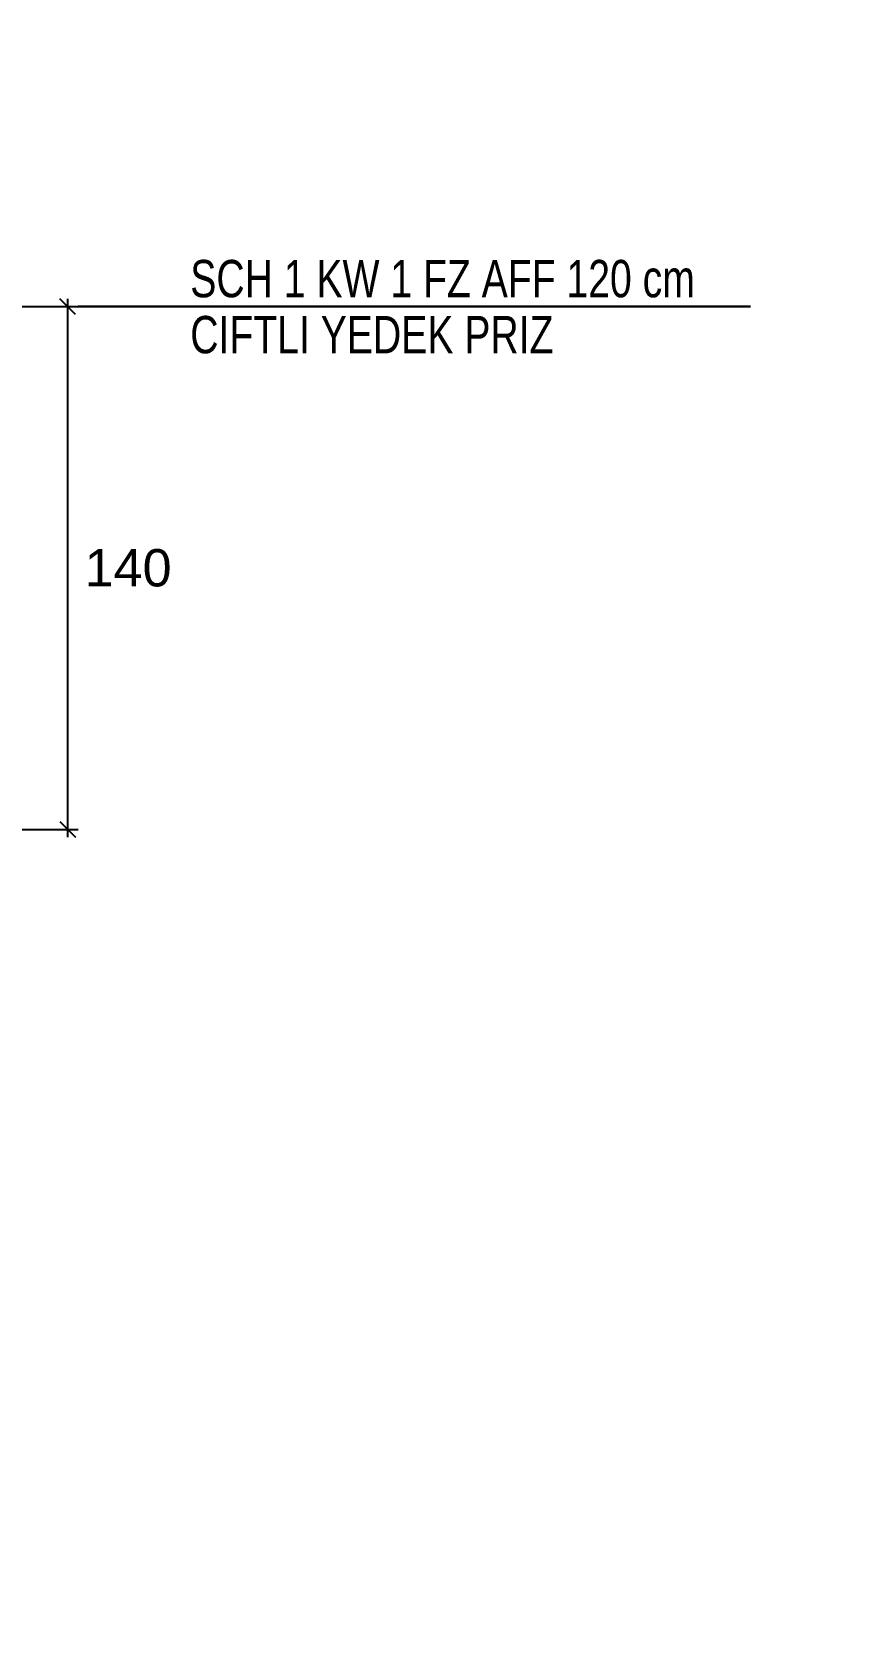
# Model space of a CAD drawing. Extents: x -5598 to 26293, y -3808 to 13850.
# Drawn here: x 1195.4 to 1414.9, y 4893.5 to 5323.5 of the extents above; entities that cross this region are included whole.
import ezdxf

# ---------------------------------------------------------------- set-up
doc = ezdxf.new("R2010")
doc.units = 0
doc.header["$LTSCALE"] = 100
doc.header["$MEASUREMENT"] = 0
doc.layers.add('MAKPA ELEKTRIK', color=7, linetype='Continuous', lineweight=30, true_color=0x93039a)
doc.layers.add('OLCU DIS', color=7, linetype='Continuous')
doc.styles.add('MAKPA TESISAT', font='arial.ttf', dxfattribs={"height": 10})
doc.styles.add('olcu', font='romans.shx', dxfattribs={"width": 0.5})
doc.dimstyles.new('1-200', dxfattribs={"dimtxt": 40, "dimasz": 2, "dimexe": 0, "dimexo": 0, "dimgap": 10, "dimtad": 1, "dimdec": 4, "dimrnd": 0.1, "dimzin": 9, "dimdsep": 46, "dimtxsty": 'olcu', "dimblk1": 'SOL', "dimblk2": 'SAG', "dimsah": 1, "dimcen": 0, "dimse1": 1, "dimse2": 1, "dimclre": 13, "dimadec": 0, "dimazin": 0, "dimtfac": 1, "dimtdec": 4, "dimtix": 1, "dimtmove": 2, "dimatfit": 2, "dimldrblk": 'SOL', "dimfxl": 0, "dimtolj": 1, "dimarcsym": 0})
doc.dimstyles.new('MAKPA TESISAT DIM', dxfattribs={"dimscale": 0.7, "dimtxt": 12, "dimasz": 6, "dimexe": 4, "dimexo": 0, "dimgap": 8, "dimtad": 2, "dimtih": 1, "dimtoh": 1, "dimdec": 0, "dimrnd": 5, "dimzin": 0, "dimdsep": 46, "dimtxsty": 'MAKPA TESISAT', "dimblk1": 'OBLIQUE', "dimblk2": 'OBLIQUE', "dimsah": 1, "dimcen": 0, "dimdle": 3, "dimclrd": 256, "dimclre": 256, "dimclrt": 256, "dimadec": 0, "dimazin": 0, "dimtfac": 1, "dimtdec": 0, "dimtix": 1, "dimtofl": 0, "dimtmove": 2, "dimatfit": 3, "dimldrblk": 'OBLIQUE', "dimfxl": 0, "dimtvp": 7, "dimtolj": 1, "dimtzin": 0, "dimarcsym": 0})

# ---------------------------------------------------------------- blocks, each defined once
blk = doc.blocks.new('SOL')
at = {"color": 0}
for p, q in [((0, 30), (0, -6.96)), ((7.58, 0), (-6.97, 0))]:
    blk.add_line(p, q, dxfattribs=at)
blk.add_circle((0, 0), 3, dxfattribs=at)
blk = doc.blocks.new('SAG')
at = {"color": 0}
for p, q in [((0, -30), (0, 6.96)), ((7.58, 0), (-6.97, 0))]:
    blk.add_line(p, q, dxfattribs=at)
blk.add_circle((0, 0), 3, dxfattribs=at)
blk = doc.blocks.new('*D332')
at = {"layer": 'OLCU DIS', "color": 0, "lineweight": -2, "transparency": 16777216}
blk.add_line((21268, -935), (-2968, -935), dxfattribs=at)
at = {"layer": 'OLCU DIS', "color": 0, "lineweight": -2, "transparency": 16777216, "xscale": 2, "yscale": 2, "zscale": 2, "rotation": 180}
blk.add_blockref('SAG', (-2970, -935), dxfattribs=at)
at = {"layer": 'OLCU DIS', "color": 0, "lineweight": -2, "transparency": 16777216, "xscale": 2, "yscale": 2, "zscale": 2}
blk.add_blockref('SOL', (21270, -935), dxfattribs=at)
at = {"layer": 'OLCU DIS', "color": 0, "transparency": 16777216, "insert": (9295.64, -905), "char_height": 40, "attachment_point": 5, "style": 'olcu'}
blk.add_mtext('\\A1;24240', dxfattribs=at)
blk = doc.blocks.new('_OBLIQUE')
at = {"color": 0, "linetype": 'ByBlock', "lineweight": -2}
blk.add_line((-0.5, -0.5), (0.5, 0.5), dxfattribs=at)
blk = doc.blocks.new('*D806')
at = {"layer": 'MAKPA ELEKTRIK', "lineweight": -2, "transparency": 16777216}
for p, q in [((1175, 5250), (1207.78, 5250)), ((1204.98, 5107.9), (1204.98, 5252.1)), ((1175, 5110), (1207.78, 5110))]:
    blk.add_line(p, q, dxfattribs=at)
at = {"layer": 'MAKPA ELEKTRIK', "lineweight": -2, "transparency": 16777216, "xscale": 4.199999999999998, "yscale": 4.199999999999998, "zscale": 4.199999999999998}
for p, rotation in [((1204.98, 5250), 90), ((1204.98, 5110), 270)]:
    blk.add_blockref('_OBLIQUE', p, dxfattribs=dict(at, rotation=rotation))
at = {"layer": 'MAKPA ELEKTRIK', "transparency": 16777216, "insert": (1221.13, 5180), "char_height": 10, "attachment_point": 5, "style": 'MAKPA TESISAT'}
blk.add_mtext('\\A1;140', dxfattribs=at)

msp = doc.modelspace()

# ---------------------------------------------------------------- linework, layer by layer
at = {"layer": 'MAKPA ELEKTRIK'}
for p, q in [((1207.77515, 5250.00004), (1237.77515, 5250.00004)), ((1237.77515, 5250.00004), (1387.77515, 5250.00004))]:
    msp.add_line(p, q, dxfattribs=at)

# ---------------------------------------------------------------- texts
at = {"layer": 'MAKPA ELEKTRIK', "style": 'MAKPA TESISAT', "width": 0.75}
for s, p in [('SCH 1 KW 1 FZ AFF 120 cm', (1237.77515, 5252.50004)), ('CIFTLI YEDEK PRIZ', (1237.77515, 5237.50004))]:
    msp.add_text(s, height=10.00188, dxfattribs=at).set_placement(p)

# ---------------------------------------------------------------- dimensions: what is measured, and where the dimension line sits
at = {"layer": 'MAKPA ELEKTRIK'}
dim = msp.add_linear_dim(base=(1204.97515, 5250.00004), p1=(1175, 5110.00004), p2=(1175, 5250.00004), angle=90, dimstyle='MAKPA TESISAT DIM', override={"dimfxl": 0}, dxfattribs=at)
dim.commit()
dim.dimension.update_dxf_attribs({"geometry": '*D806', "text_midpoint": (1221.1345, 5180.00004)})
at = {"layer": 'OLCU DIS', "color": 7}
dim = msp.add_linear_dim(base=(-2970, -935), p1=(21270, -635), p2=(-2970, 7535), dimstyle='1-200', dxfattribs=at)
dim.commit()
dim.dimension.update_dxf_attribs({"geometry": '*D332', "text_midpoint": (9295.63768, -905), "dimtype": 160})

doc.saveas('drawing.dxf')
